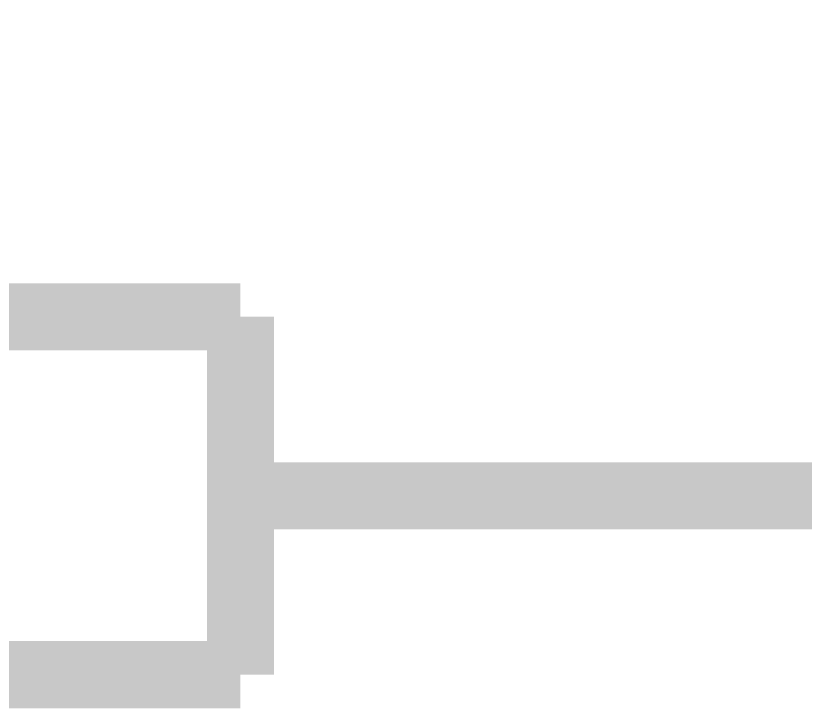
# Model space of a CAD drawing. Header units: inches. Extents: x 0 to 841, y 0 to 594.
# Drawn here: x 417.5 to 426.31, y 215.12 to 222.86 of the extents above; entities that cross this region are included whole.
import ezdxf

# ---------------------------------------------------------------- set-up
doc = ezdxf.new("R2010")
doc.units = ezdxf.units.IN
doc.layers.add('Sheet', color=255, linetype='Continuous')

msp = doc.modelspace()

# ---------------------------------------------------------------- linework, layer by layer
at = {"layer": 'Sheet'}
for points in [[(455.0177, 222.4805, 0.7493, 0.7493, 0), (440.0158, 222.4805, 0.7493, 0.7493, 0), (440.0158, 217.4946, 0.7493, 0.7493, 0), (425.014, 217.4946, 0.7493, 0.7493, 0)], [(420.0059, 219.4934, 0.7493, 0.7493, 0), (410.0122, 219.4934, 0.7493, 0.7493, 0)], [(420.0059, 215.4957, 0.7493, 0.7493, 0), (420.0059, 219.4934, 0.7493, 0.7493, 0)], [(420.0059, 217.4946, 0.7493, 0.7493, 0), (425.014, 217.4946, 0.7493, 0.7493, 0)], [(420.0059, 217.4946, 0.2997, 0.2997, 0), (425.014, 217.4946, 0.2997, 0.2997, 0)], [(410.0122, 215.4957, 0.7493, 0.7493, 0), (420.0059, 215.4957, 0.7493, 0.7493, 0)]]:
    msp.add_lwpolyline(points, format="xyseb", dxfattribs=at)

doc.saveas('drawing.dxf')
